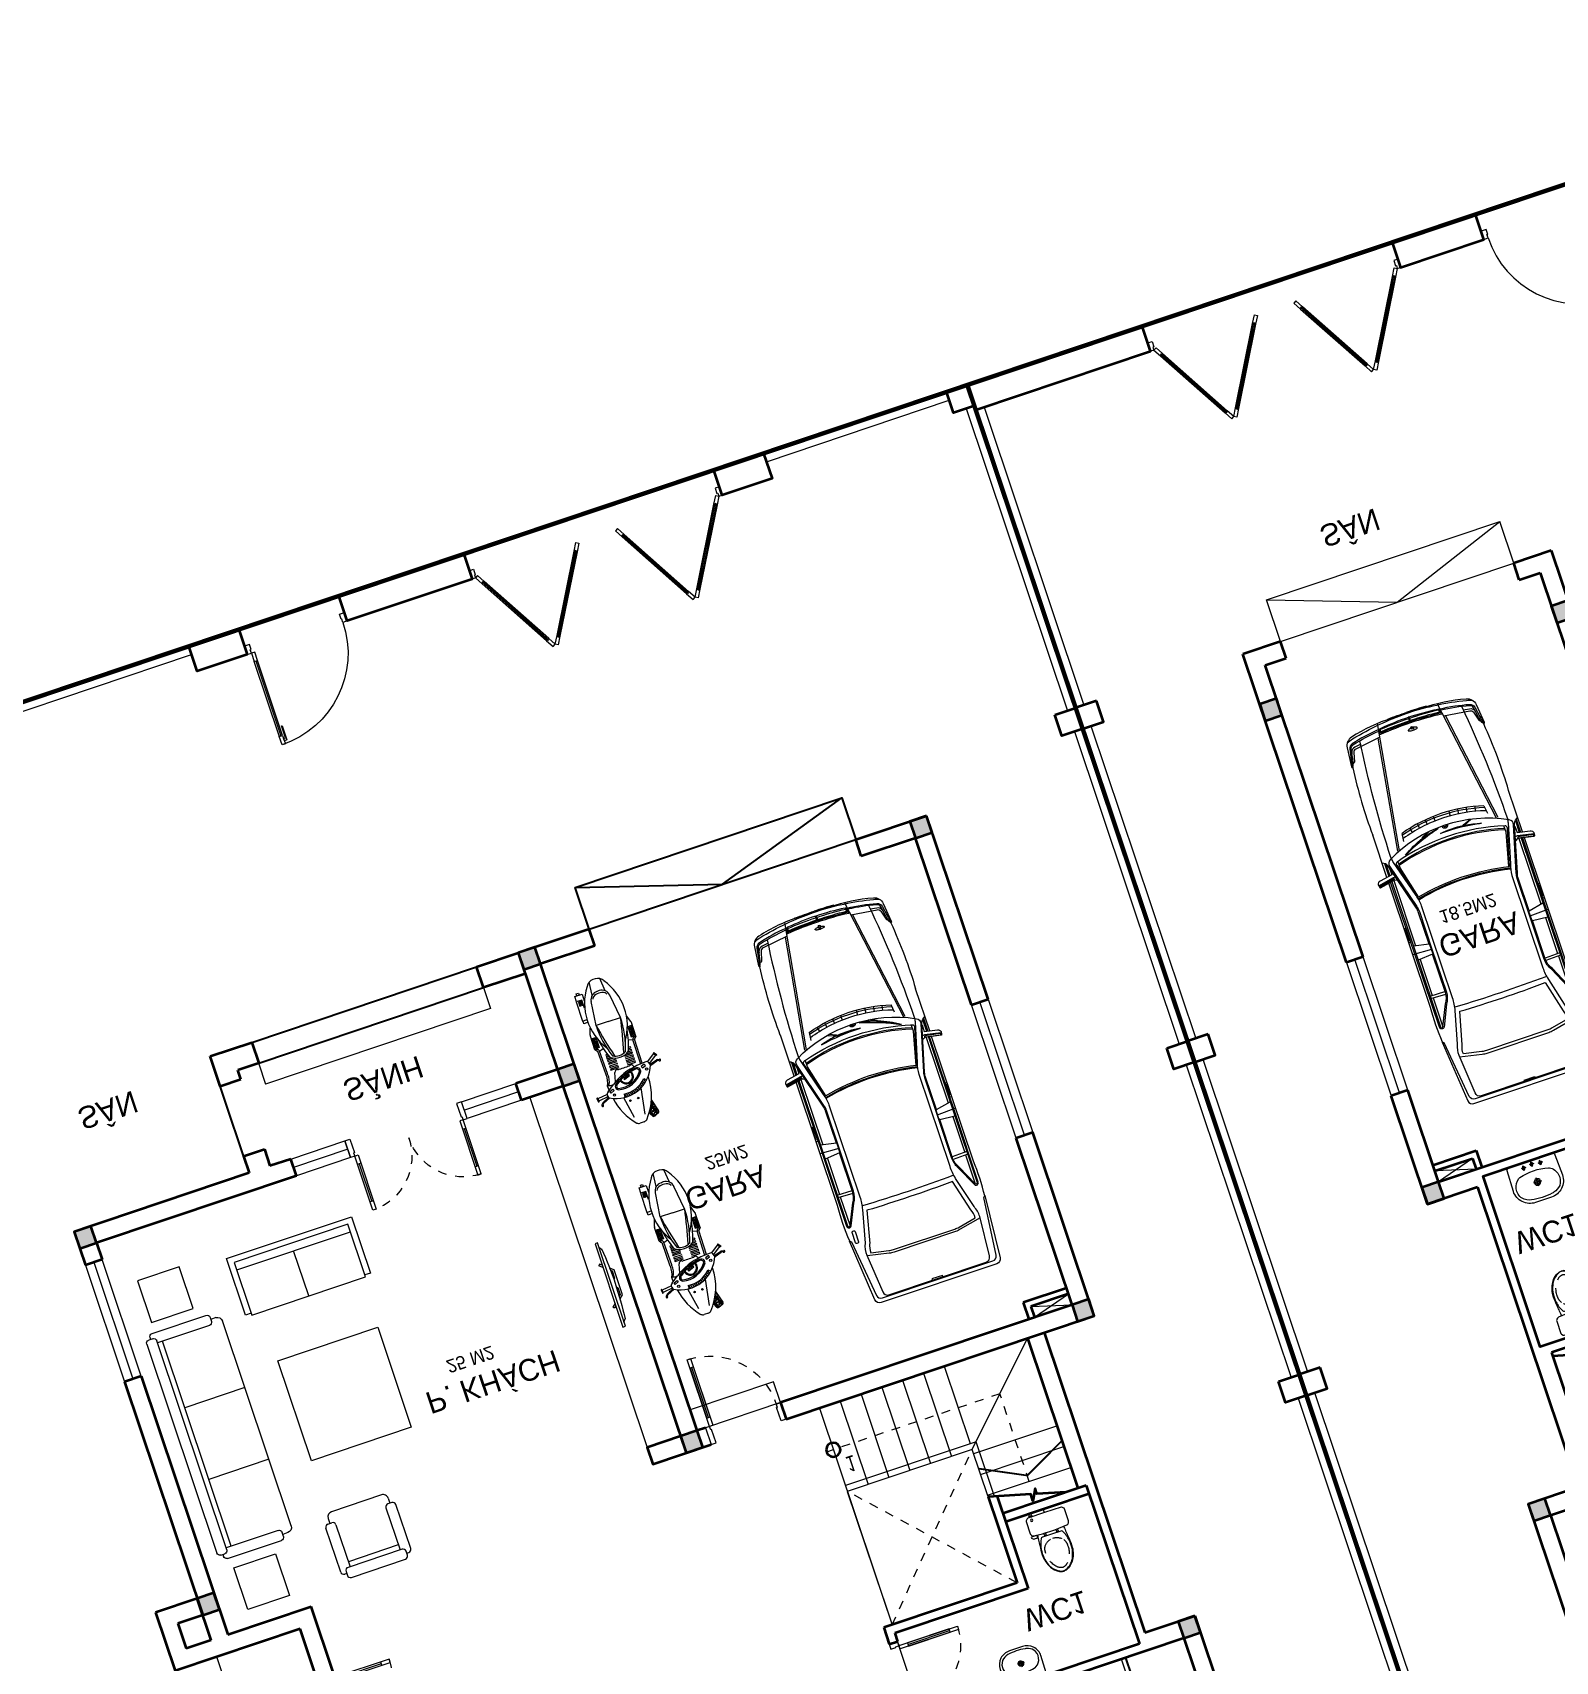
# Model space of a CAD drawing. Header units: metres. Extents: x 568336 to 569219, y 2065964 to 2066430.
# Drawn here: x 568353.82 to 568371.15, y 2066077.4 to 2066095.93 of the extents above; entities that cross this region are included whole.
import ezdxf

# ---------------------------------------------------------------- set-up
doc = ezdxf.new("R2010")
doc.units = ezdxf.units.M
for name, pattern in [('$AUDIT_BAD_LTYPE2', [0]), ('CENTER', [2, 1.25, -0.25, 0.25, -0.25]), ('DASHED', [0.75, 0.5, -0.25]), ('HIDDEN', [0.375, 0.25, -0.125]), ('HIDDEN2', [0.1875, 0.125, -0.0625]), ('xref-thap C (mb tang 32-2)$0$HIDDEN', [0.375, 0.25, -0.125]), ('Xref-VCMT-BT3 - tuong bao$0$HIDDEN', [0.375, 0.25, -0.125])]:
    doc.linetypes.add(name, pattern=pattern)
doc.layers.get('0').update_dxf_attribs({"linetype": 'CONTINUOUS'})
for name, color, linetype, lineweight in [('-CONCRETE', 1, 'CONTINUOUS', 35), ('-DOOR', 137, 'CONTINUOUS', 9), ('-FURNITURE', 46, 'CONTINUOUS', 9), ('-HIDE', 3, 'HIDDEN', 13), ('-KH', 143, 'CONTINUOUS', 13), ('-LINE1', 7, 'CONTINUOUS', 18), ('-RANH GIOI KHU DAT', 12, 'CENTER', 18), ('-TEXT', 7, 'CONTINUOUS', 15), ('-WALL', 4, 'CONTINUOUS', 35), ('Bighome_khuat', 251, 'DASHED', 5), ('TEXT25', 2, 'CONTINUOUS', 13)]:
    doc.layers.add(name, color=color, linetype=linetype, lineweight=lineweight)
doc.layers.add('SOLO', color=7, linetype='CONTINUOUS')
doc.styles.add('1', font='arial.ttf')
doc.styles.add('T1', font='', dxfattribs={"height": 200})
doc.styles.get('T1').set_extended_font_data('VNgeometric Light')

# ---------------------------------------------------------------- blocks, each defined once
blk = doc.blocks.new('A$C6CE07C06')
for p, q in [((2816, 1953), (2822, 1954)), ((1355, 1774), (989, 1774)), ((1356, 1801), (1350, 1615)), ((1387, 1801), (1382, 1615)), ((1842, 1774), (1387, 1774)), ((1857, 1615), (1840, 1801)), ((1925, 1839), (1915, 1601)), ((1980, 1615), (2018, 1801)), ((2839, 1774), (2013, 1774)), ((2811, 1945), (2844, 1766)), ((2828, 1949), (2860, 1769)), ((2856, 1761), (2853, 1760)), ((2900, 1839), (3433, 1839)), ((3068, 1815), (2905, 1815)), ((3055, 1801), (2907, 1801)), ((2996, 1774), (2912, 1774)), ((3245, 1511), (3341, 1500)), ((3370, 1393), (3312, 1380)), ((3391, 1290), (3332, 1281)), ((3406, 1186), (3347, 1180)), ((3414, 1081), (3355, 1079)), ((3406, 779), (3347, 785)), ((3414, 884), (3355, 886)), ((3391, 675), (3332, 685)), ((3341, 465), (3245, 454)), ((3370, 572), (3312, 585)), ((1356, 164), (1350, 350)), ((1387, 164), (1382, 351)), ((1857, 351), (1840, 164)), ((1925, 127), (1915, 364)), ((1980, 351), (2018, 164)), ((2811, 20), (2844, 199)), ((2828, 16), (2860, 196)), ((1355, 191), (989, 191)), ((1842, 191), (1387, 191)), ((2839, 191), (2013, 191)), ((2816, 12), (2822, 11)), ((2901, 127), (3422, 127)), ((3068, 150), (2905, 150)), ((3055, 164), (2907, 164)), ((2996, 191), (2912, 191))]:
    blk.add_line(p, q)
for points in [[(2912, 1774), (2884, 1931, 0.322829), (2849, 1965), (2812, 1959, 0.422531), (2806, 1952), (2842, 1758), (2825, 1723)], [(817, 1835, -0.039974), (1255, 1839), (2827, 1839)], [(2832, 150), (1846, 150), (999, 150, -0.758852), (984, 205), (1232, 321, -0.14996), (1372, 364), (1915, 364), (2389, 364, -0.077307), (2455, 354), (3016, 199, 0.360394), (3088, 230, 0.242572), (3089, 1735, 0.360655), (3017, 1766), (2455, 1611, -0.077307), (2389, 1601), (1915, 1601), (1372, 1601, -0.137614), (1232, 1645), (984, 1761, -0.758852), (999, 1815), (1846, 1815), (2832, 1815)], [(2834, 1801), (999, 1801, 0.768317), (992, 1772), (1240, 1655, 0.14228), (1371, 1613), (1857, 1615), (1865, 1608), (1971, 1608), (1980, 1615), (2389, 1615, 0.077278), (2451, 1624), (3023, 1782, 0.231129), (3080, 1839)], [(4578, 1777, -0.06824), (4603, 1702, -0.051611), (4688, 983), (4688, 1178, 0.069896), (4626, 1707, 0.32103), (4523, 1797), (4292, 1820, 0.311578), (4273, 1810, 0.311578)], [(4609, 1370, 0.043765), (4549, 1724, 0.303464), (4496, 1773), (4373, 1795, 0.018633), (4273, 1810, 0.083909), (4370, 1778), (4493, 1756, -0.304556), (4533, 1720, -0.038587), (4593, 1374)], [(4517, 1385), (4476, 1703, 0.304567), (4446, 1739), (4333, 1770, -0.23887), (4324, 1778), (4320, 1790)], [(4512, 1628), (4500, 1706, 0.304567), (4453, 1762), (4438, 1766)], [(4553, 340, -0.027873), (3110, 247, -0.059366), (3058, 256), (2582, 386, 0.079464), (2446, 413), (1281, 413, 0.06068), (1127, 394), (736, 296, -0.120949), (592, 270), (116, 311, -0.39497), (59, 371), (59, 1600, -0.404135), (117, 1660), (602, 1699, -0.112937), (736, 1673), (1127, 1571, 0.06068), (1281, 1553), (2446, 1553, 0.070217), (2582, 1578), (3058, 1711, -0.044809), (3109, 1718, -0.02806), (4553, 1625)], [(585, 1698), (531, 1430, 0.050349), (524, 1369), (524, 593, 0.051729), (531, 530), (585, 271)], [(713, 346, -0.11132), (605, 325), (561, 536, -0.051729), (555, 593), (555, 1369, -0.050349), (560, 1424), (605, 1644, -0.111864), (714, 1623), (1102, 1522, 0.016174), (1102, 443), (713, 347)], [(2526, 1563, -0.107872), (2527, 402, 0.970081)], [(2537, 1565, -0.107895), (2538, 400, -0.109161)], [(1170, 1557, 0.017383), (1170, 408, -9.34877)], [(3212, 1273, -0.045041), (3259, 1070, 0.050749), (3081, 1543, -0.062222), (3208, 1285), (3219, 1281), (3256, 1209)], [(3104, 1495, -0.052375), (3205, 1275), (3214, 1272), (3259, 1184)], [(4578, 988, 0.025968), (4561, 1353, -0.502127), (4565, 1357), (4613, 1347)], [(4689, 1226), (4695, 1226, -0.001921), (4700, 983)], [(3197, 762, -0.045041), (3153, 558, 0.050749), (3195, 1062, -0.062222), (3198, 775), (3207, 766), (3242, 679)], [(3239, 660), (3198, 760), (3191, 767, 0.052375), (3195, 1009)], [(4578, 188, 0.06824), (4603, 263, 0.051611), (4688, 983), (4688, 788, -0.069896), (4626, 258, -0.32103), (4523, 168), (4292, 145, -0.311578), (4273, 155, -0.311578)], [(4613, 618), (4565, 608, -0.502127), (4561, 612, 0.02601), (4578, 977, 0.026384)], [(4689, 739), (4695, 739, 0.001921), (4700, 983)], [(4611, 595, -0.046101), (4549, 241, -0.303464), (4496, 192), (4373, 171, -0.018633), (4273, 155, -0.083909), (4370, 187), (4493, 209, 0.304556), (4533, 245, 0.038587), (4593, 591)], [(4517, 580), (4476, 262, -0.304567), (4446, 227), (4333, 195, 0.23887), (4324, 187), (4320, 175)], [(2834, 164), (999, 164, -0.768317), (992, 193), (1240, 310, -0.149181), (1371, 351), (1857, 351), (1865, 357), (1971, 357), (1980, 351), (2389, 351, -0.077278), (2451, 341), (3023, 184, -0.228236), (3080, 127)], [(2912, 191), (2884, 34, -0.322829), (2849, 0), (2812, 6, -0.422531), (2806, 14), (2842, 207), (2825, 242)], [(4512, 337), (4500, 259, -0.304567), (4453, 203), (4438, 199)], [(817, 130, 0.041495), (1267, 127), (2827, 127)]]:
    blk.add_lwpolyline(points, format="xyb")
for points in [[(2835, 1963), (2874, 1764), (2872, 1737)], [(2072, 1839), (2072, 1815), (2251, 1815), (2251, 1839)], [(2092, 1839), (2092, 1830), (2233, 1830), (2233, 1839)], [(2558, 1553), (2959, 1653), (3041, 1653)], [(3153, 1597), (4682, 1360)], [(3157, 1617), (4514, 1407)], [(49, 1051), (76, 1051), (76, 920), (49, 920)], [(3153, 368), (4682, 605)], [(2558, 412), (2959, 313), (3041, 313)], [(3157, 348), (4514, 558)], [(2835, 2), (2874, 201), (2872, 228)], [(2072, 127), (2072, 150), (2251, 150), (2251, 127)], [(2092, 127), (2092, 135), (2233, 135), (2233, 127)]]:
    blk.add_lwpolyline(points)
for points in [[(48, 285), (48, 1680, -0.373826), (99, 1739), (803, 1820), (820, 1839), (54, 1773, 0.383818), (0, 1713), (0, 252, 0.383818), (54, 192), (820, 126), (803, 145), (99, 226, -0.373826)], [(2557, 404), (3001, 284, 0.388671), (3036, 301, 0.143383), (3036, 1665, 0.390953), (3001, 1682), (2557, 1559, -0.106047)], [(4564, 983, 0.027521), (4546, 1368, -0.543027), (4554, 1373), (4603, 1360, -0.308444), (4617, 1345, -0.028524), (4637, 983, -0.028524), (4617, 620, -0.308444), (4603, 605), (4554, 592, -0.543027), (4546, 597, 0.027521)], [(4501, 981, 0.027754), (4500, 1005, 0.037978), (4497, 1021, 0.078467), (4490, 1036, 0.253942), (4486, 1038, 0.253942), (4481, 1036, 0.078467), (4475, 1021, 0.037978), (4472, 1005, 0.027754), (4470, 981, 0.027754), (4472, 958, 0.037978), (4475, 941, 0.078467), (4481, 927, 0.253942), (4486, 924, 0.253942), (4490, 927, 0.078467), (4497, 941, 0.037978), (4500, 958, 0.027754)], [(906, 228), (776, 228, 0.414214), (764, 215), (764, 203, 0.414214), (776, 190), (906, 190, 0.414214), (919, 203), (919, 215, 0.414214)]]:
    blk.add_lwpolyline(points, format="xyb", close=True)
blk.add_lwpolyline([(4637, 988), (4570, 988), (4570, 977), (4637, 977)], close=True)
blk.add_circle((4502, 982), 17.5)
for centre, radius, start, end in [((2818, 1947), 6.67, 102.2823, 190.4042), ((2821, 1948), 6.67, 10.3268, 82.609), ((2851, 1767), 6.67, 190.4042, 285.2365), ((2854, 1768), 6.67, 285.2365, 10.3268), ((3648, -4086), 5929, 83.9529, 92.0822), ((714, 984), 2372, 343.5716, 16.3779), ((714, 983), 2387, 343.6793, 16.2892), ((1629, 983), 1731, 359.9757, 17.6213), ((1607, 983), 1789, 359.9764, 16.8703), ((1629, 983), 1789, 359.9764, 16.7982), ((1059, 1015), 3532, 359.565, 5.5133), ((1059, 1015), 3560, 359.5684, 5.381), ((4612, 1343), 4.58, 6.5805, 75.1489), ((3280, 983), 40.8, 103.7631, 256.1858), ((3280, 983), 25.6, 111.5508, 248.398), ((1629, 982), 1731, 342.3787, 0.0243), ((1607, 982), 1789, 343.1297, 0.0236), ((1629, 982), 1789, 343.2018, 0.0236), ((1059, 950), 3532, 354.4867, 0.4446), ((1059, 950), 3560, 354.619, 0.4411), ((4612, 622), 4.58, 284.8511, 353.4195), ((2851, 198), 6.67, 74.7635, 169.5958), ((2854, 197), 6.67, 349.6732, 74.7635), ((2818, 19), 6.67, 169.5958, 257.7177), ((2821, 17), 6.67, 277.391, 349.6732), ((3653, 6050), 5928, 267.7698, 276.0029)]:
    blk.add_arc(centre, radius, start, end)
blk = doc.blocks.new('*U221')
for p, q in [((-1310, 550), (-1350, 550)), ((-1330, 100), (-1330, 550)), ((-90, 550), (-50, 550)), ((-70, 100), (-70, 550)), ((-1310, 100), (-1350, 100)), ((-90, 100), (-50, 100))]:
    blk.add_line(p, q)
for points in [[(-1350, 0), (-1310, 0), (-1310, 650), (-1350, 650)], [(-50, 0), (-90, 0), (-90, 650), (-50, 650)], [(-1400, -200), (-1340, -200), (-1340, -40), (-1350, -40), (-1350, 0), (-1400, 0)], [(0, -200), (-60, -200), (-60, -40), (-50, -40), (-50, 0), (0, 0)]]:
    blk.add_lwpolyline(points, close=True)
at = {"linetype": 'HIDDEN', "ltscale": 0.1}
for centre, start, end in [((-1350, 0), 0, 90), ((-50, 0), 90, 180)]:
    blk.add_arc(centre, 650, start, end, dxfattribs=at)
blk = doc.blocks.new('*U226')
at = {"color": 251}
blk.add_line((-70, 100), (-70, 600), dxfattribs=at)
for points in [[(-50, 0), (-50, 700), (-90, 700), (-90, 0)], [(-50, 100), (-90, 100), (-90, 600), (-50, 600)], [(-800, -100), (-740, -100), (-740, -40), (-750, -40), (-750, 0), (-800, 0)], [(0, -100), (-60, -100), (-60, -40), (-50, -40), (-50, 0), (0, 0)]]:
    blk.add_lwpolyline(points, close=True)
at = {"layer": 'Bighome_khuat', "linetype": 'Xref-VCMT-BT3 - tuong bao$0$HIDDEN'}
blk.add_arc((-50, 0), 700, 90, 180, dxfattribs=at)
blk = doc.blocks.new('A$C55AD6C8F')
at = {"ltscale": 3}
for p, q in [((-750, 624), (-750, 1000)), ((-750, 1000), (-704, 1000)), ((-704, 1000), (-704, 624)), ((0, 1000), (-695, 1000)), ((-695, 1000), (-695, 0)), ((0, 0), (0, 1000)), ((-704, 624), (-750, 624)), ((-750, 613), (-750, 18)), ((-704, 613), (-750, 613)), ((-704, 18), (-704, 613)), ((-750, 18), (-704, 18)), ((-695, 0), (0, 0))]:
    blk.add_line(p, q, dxfattribs=at)
at = {"ltscale": 3, "elevation": 0}
for points in [[(-750, 688), (-750, 657), (-790, 657), (-790, 788), (-771, 788), (-771, 688)], [(-750, 549), (-750, 580), (-790, 580), (-790, 449), (-771, 449), (-771, 549)]]:
    blk.add_lwpolyline(points, close=True, dxfattribs=at)
blk = doc.blocks.new('*U220')
at = {"color": 251}
blk.add_line((-70, 100), (-70, 700), dxfattribs=at)
for points in [[(-50, 0), (-50, 800), (-90, 800), (-90, 0)], [(-50, 100), (-90, 100), (-90, 700), (-50, 700)], [(-900, -200), (-840, -200), (-840, -40), (-850, -40), (-850, 0), (-900, 0)], [(0, -200), (-60, -200), (-60, -40), (-50, -40), (-50, 0), (0, 0)]]:
    blk.add_lwpolyline(points, close=True)
at = {"layer": 'Bighome_khuat', "linetype": 'Xref-VCMT-BT3 - tuong bao$0$HIDDEN'}
blk.add_arc((-50, 0), 800, 90, 180, dxfattribs=at)
blk = doc.blocks.new('XR.MB.LM123$0$tvi 1')
blk.add_lwpolyline([(29, 0), (29, -1000), (0, -1000), (0, 0)], close=True)
for points in [[(29, -50), (52, -81)], [(-24, -236), (-39, -252)], [(0, -285), (-39, -252)], [(0, -256), (-24, -236)], [(70, -315), (111, -350), (111, -650), (70, -685)], [(89, -446), (89, -360), (71, -345)], [(89, -554), (89, -640), (71, -655)], [(89, -446), (73, -446)], [(89, -554), (73, -554)], [(0, -715), (-39, -748)], [(-24, -764), (-39, -748)], [(0, -744), (-24, -764)], [(29, -950), (52, -919)]]:
    blk.add_lwpolyline(points)
blk.add_arc((-4025, -500), 4099, 354.1311, 5.8689)
blk = doc.blocks.new('A$C5C575821')
at = {"layer": '-CONCRETE'}
h = blk.add_hatch(color=256, dxfattribs=at)
h.dxf.hatch_style = 1
h.paths.add_polyline_path([(0, 200), (0, 0), (200, 0), (200, 200)])
blk.add_lwpolyline([(0, 0), (200, 0), (200, 200), (0, 200)], close=True, dxfattribs=at)
blk = doc.blocks.new('A$C3a7320a7')
at = {"layer": '-FURNITURE'}
for p, q in [((0, 23), (0, 700)), ((0, 700), (1500, 700)), ((1432, 632), (68, 632)), ((68, 632), (68, 23)), ((1432, 0), (1432, 632)), ((1432, 23), (1432, 632)), ((1500, 700), (1500, 23)), ((68, 542), (1432, 542)), ((750, 0), (750, 542)), ((68, 23), (0, 23)), ((68, 23), (68, 0)), ((68, 0), (1432, 0)), ((1432, 0), (1432, 23)), ((1500, 23), (1432, 23))]:
    blk.add_line(p, q, dxfattribs=at)
blk = doc.blocks.new('A$Ce56c61a3')
at = {"layer": '-FURNITURE'}
for p, q in [((0, 744), (0, 96)), ((84, 780), (36, 780)), ((60, 780), (60, 804)), ((96, 840), (624, 840)), ((120, 96), (120, 744)), ((660, 804), (660, 756)), ((720, 780), (660, 780)), ((624, 720), (120, 720)), ((180, 120), (180, 720)), ((780, 120), (780, 720)), ((36, 60), (84, 60)), ((60, 60), (60, 36)), ((96, 0), (624, 0)), ((624, 120), (120, 120)), ((660, 36), (660, 84)), ((720, 60), (660, 60))]:
    blk.add_line(p, q, dxfattribs=at)
for centre, radius, start, end in [((36, 744), 36, 90, 180), ((96, 804), 36, 90, 180), ((84, 744), 36, 0, 90), ((624, 804), 36, 0, 90), ((624, 756), 36, 270, 0), ((720, 720), 60, 0, 90), ((36, 96), 36, 180, 270), ((96, 36), 36, 180, 270), ((84, 96), 36, 270, 0), ((624, 84), 36, 0, 90), ((624, 36), 36, 270, 0), ((720, 120), 60, 270, 0)]:
    blk.add_arc(centre, radius, start, end, dxfattribs=at)
blk = doc.blocks.new('A$C1D9F77BD')
h = blk.add_hatch()
h.set_pattern_fill('ANSI31', color=256, scale=100, angle=405, style=0)
h.set_pattern_definition([(90, (2076.775, -139234.453), (-12.5, 1e-15), [])])
h.paths.add_polyline_path([(-219, -260), (-219, -302), (-97, -302), (-97, -260)])
h.paths.add_polyline_path([(-97, 123), (-97, 166), (-219, 166), (-219, 123)])
h = blk.add_hatch()
h.set_pattern_fill('ANSI31', color=256, scale=170, angle=335, style=0)
h.set_pattern_definition([(20, (-186.436, -139188.296), (-7.267928, 19.9684682), [])])
h.paths.add_polyline_path([(494, -160), (533, -162, 0.210627), (424, 135), (397, 109, -0.250766)])
h = blk.add_hatch()
h.set_pattern_fill('BOX', color=256, scale=60, angle=290, style=0)
h.set_pattern_definition([(20, (2080.745, -138865.224), (-20.521209, 56.381557), []), (20, (2085.875, -138879.32), (-20.521209, 56.381557), []), (290, (2080.745, -138865.224), (56.381557, 20.521209), [-15, 15]), (290, (2094.84, -138860.093), (56.381557, 20.521209), [-15, 15]), (290, (2108.936, -138854.963), (56.381557, 20.521209), [15, -15]), (290, (2123.03, -138849.83), (56.381557, 20.521209), [15, -15]), (20, (2091.006, -138893.414), (-20.521209, 56.381557), [15, -15]), (20, (2096.136, -138907.51), (-20.521209, 56.381557), [15, -15])])
h.paths.add_polyline_path([(830, 67, 0.414214), (842, 93), (833, 116), (825, 139, 0.414214), (799, 151), (658, 113, -0.052547), (783, 45)])
for p, q in [((157, 313), (186, 333)), ((163, 305), (192, 325)), ((231, 209), (165, 307)), ((257, 224), (190, 323)), ((243, 329), (247, 350)), ((275, 231), (243, 220)), ((268, 231), (244, 315)), ((253, 329), (255, 338)), ((278, 234), (254, 315)), ((-687, 10), (-840, -5)), ((-346, 78), (-624, 44)), ((-346, -68), (-344, 78)), ((-263, 176), (-340, 149)), ((-87, 178), (-253, 178)), ((-87, 178), (-59, 152)), ((-87, 162), (-87, 178)), ((-59, 132), (-72, 83)), ((228, 148), (-59, 152)), ((230, 128), (-59, 132)), ((226, 181), (233, 80)), ((237, 47), (228, 44)), ((279, 102), (286, 105)), ((289, -4), (286, 5)), ((286, 2), (289, -7)), ((397, 109), (424, 135)), ((786, -5), (488, 47)), ((658, 113), (799, 151)), ((783, 45), (830, 67)), ((825, 139), (842, 93)), ((833, 116), (842, 92)), ((-854, -55), (-854, -81)), ((-687, -147), (-840, -132)), ((-712, -55), (-712, -68)), ((-712, -81), (-712, -68)), ((-346, -214), (-624, -180)), ((-346, -68), (-348, -214)), ((330, -208), (228, -181)), ((339, -142), (342, -151)), ((494, -160), (533, -162)), ((786, -132), (532, -176)), ((866, -43), (866, -93)), ((-263, -312), (-340, -285)), ((-87, -314), (-253, -314)), ((-67, -299), (-87, -314)), ((-87, -299), (-87, -314)), ((-59, -269), (-72, -219)), ((214, -264), (-59, -269)), ((222, -284), (-59, -289)), ((347, -293), (349, -309)), ((413, -325), (352, -241)), ((401, -228), (409, -226)), ((436, -343), (449, -460)), ((484, -331), (452, -343)), ((465, -337), (479, -457)), ((474, -335), (510, -415)), ((484, -331), (518, -409)), ((447, -460), (481, -456)), ((448, -470), (482, -466)), ((518, -426), (535, -440)), ((526, -420), (533, -426))]:
    blk.add_line(p, q)
for points in [[(-219, 166), (-219, 123), (-97, 123), (-97, 166)], [(243, 167), (258, 126), (277, 133), (262, 174)], [(301, -38), (327, -108), (340, -103), (314, -33)], [(-736, -288), (-736, -314), (-760, -314), (-760, -288)], [(-662, -284), (-662, -291), (-615, -291), (-615, -284)], [(-662, -298), (-662, -305), (-615, -305), (-615, -298)], [(-662, -312), (-662, -320), (-615, -320), (-615, -312)], [(-219, -302), (-219, -260), (-97, -260), (-97, -302)], [(417, -303), (402, -263), (421, -256), (436, -296)]]:
    blk.add_lwpolyline(points, close=True)
at = {"linetype": 'HIDDEN2', "ltscale": 200}
for points in [[(21, 54), (21, 80), (6, 80), (6, 59)], [(53, 36), (53, 80), (38, 80), (38, 48)], [(70, -143), (70, -217), (85, -217), (85, 80), (70, 80), (70, 7)], [(38, -184), (38, -217), (53, -217), (53, -172)], [(6, -196), (6, -217), (21, -217), (21, -190)]]:
    blk.add_lwpolyline(points, dxfattribs=at)
for points in [[(103, 80), (103, -217), (118, -217), (118, 80)], [(141, 80), (141, -217), (157, -217), (157, 80)], [(175, 80), (175, -217), (190, -217), (190, 80)]]:
    blk.add_lwpolyline(points, close=True, dxfattribs=at)
for points in [[(-673, -338), (-736, -338), (-736, -252), (-655, -252)], [(-575, -277), (-673, -277), (-673, -343), (-443, -343), (-443, -290)], [(-410, -288), (-410, -338), (-443, -338)]]:
    blk.add_lwpolyline(points)
for centre, radius in [((306, 173), 12.8), ((588, -21), 7.7), ((588, -116), 7.7), ((470, -267), 12.8)]:
    blk.add_circle(centre, radius)
for centre, radius, start, end in [((160, 309), 5, 124.1044, 304.1044), ((189, 329), 5, 304.1044, 124.1044), ((254, 191), 30, 110.3225, 200.3225), ((273, 323), 30, 169.0525, 196.2532), ((257, 348), 10, 259.1414, 172.2448), ((283, 324), 30, 169.0525, 196.2532), ((141, -138), 393, 330.5976, 70.0474), ((-754, -55), 100, 117.4832, 180), ((-427, -480), 634, 55.5021, 126.0244), ((-612, -55), 100, 96.9386, 180), ((-544, -68), 141, 150.1191, 209.8708), ((-640, -13), 30, 97.8829, 150.1191), ((-344, -1040), 1118, 69.8271, 90.0821), ((-1499, -5836), 6026, 75.1425, 78.9494), ((-253, 148), 30, 90, 109.5456), ((-369, -1036), 1157, 69.0112, 80.8998), ((-57, 162), 30, 180, 265.1424), ((-92, -68), 154, 329.829, 30.171), ((-4, -12), 50, 0, 25.0581), ((-71, -55), 153, 355.1878, 40.6702), ((235, 15), 30, 104.7219, 204.7762), ((-4326, -68), 4535, 359.103, 0.897), ((216, 158), 30, 265.1424, 274.0002), ((916, 150), 686, 185.8827, 214.7623), ((303, 58), 50, 110.3225, 185.9041), ((808, 110), 557, 185.9041, 214.741), ((303, 58), 35, 110.3225, 185.9041), ((808, 110), 542, 185.9041, 214.741), ((296, 55), 50, 71.5538, 110.3225), ((296, 55), 35, 71.5538, 110.3225), ((314, -74), 81.8, 290.3225, 110.3225), ((148, -134), 273, 345.336, 55.3091), ((148, -134), 288, 345.336, 55.3091), ((399, -513), 678, 48.0397, 90.6167), ((194, -117), 303, 351.845, 48.155), ((806, 132), 20, 20, 110), ((823, 86), 20, 290, 20), ((-754, -81), 100, 180, 242.5168), ((-427, 343), 634, 233.9756, 304.5871), ((-612, -81), 100, 180, 263.0614), ((-640, -124), 30, 209.8708, 262.182), ((-1307, 4922), 5225, 280.57, 285.0028), ((-349, 930), 1145, 270.1592, 289.9315), ((-369, 899), 1157, 279.1002, 290.9888), ((-4, -125), 50, 334.9419, 0), ((-71, -81), 153, 319.3298, 4.8122), ((235, -152), 30, 155.2238, 255.2781), ((314, -74), 71.8, 290.3225, 110.3225), ((399, 376), 678, 278.7378, 311.9603), ((816, -43), 50, 0, 43.6257), ((816, -93), 50, 316.9817, 0), ((-253, -284), 30, 250.4544, 270), ((-57, -299), 30, 94.8576, 180), ((-57, -299), 10, 94.8576, 180), ((216, -294), 30, 85.9998, 94.8576), ((246, -452), 189, 57.9343, 98.2692), ((242, -515), 232, 62.5839, 94.9315), ((63, -206), 297, 342.9493, 351.9218), ((613, -5068), 4766, 92.5649, 93.1782), ((391, -179), 50, 214.741, 290.3225), ((391, -179), 35, 214.741, 290.3225), ((382, -185), 35, 290.3225, 329.0913), ((384, -182), 50, 290.3225, 329.0913), ((441, -315), 30, 200.3225, 290.3225), ((447, -465), 5, 96.5406, 276.5406), ((482, -461), 5, 276.5406, 96.5406), ((537, -403), 30, 203.7468, 230.9475), ((545, -397), 30, 203.7468, 230.9475), ((541, -432), 10, 227.7552, 140.8586)]:
    blk.add_arc(centre, radius, start, end)
blk = doc.blocks.new('t1$0$D11')
at = {"linetype": '$AUDIT_BAD_LTYPE2'}
for p, q in [((70, 100), (70, 1000)), ((90, 1000), (90, 100))]:
    blk.add_line(p, q, dxfattribs=at)
for points in [[(50, 1000), (90, 1000), (90, 1100), (50, 1100), (50, 1000)], [(50, 1003), (50, 100)], [(50, 100), (90, 100), (90, 0), (50, 0), (50, 100)]]:
    blk.add_lwpolyline(points)
for points in [[(118, 895), (118, 1064), (90, 1064), (90, 1036), (113, 1036), (113, 895)], [(0, 0), (50, 0), (50, -40), (60, -40), (60, -100), (0, -100)], [(1200, 0), (1150, 0), (1150, -40), (1140, -40), (1140, -100), (1200, -100)]]:
    blk.add_lwpolyline(points, close=True)
at = {"linetype": '$AUDIT_BAD_LTYPE2', "ltscale": 0.3}
blk.add_arc((50, 0), 1100, 0, 90, dxfattribs=at)
blk = doc.blocks.new('A$C617b7985')
at = {"layer": '-DOOR'}
for p, q in [((50, 187), (540, 1035)), ((570, 1018), (80, 169)), ((670, 1018), (1160, 169)), ((1191, 187), (701, 1035)), ((1281, 0), (1281, 100))]:
    blk.add_line(p, q, dxfattribs=at)
for points in [[(620, 1104), (570, 1018), (559, 1024), (564, 1033), (556, 1038), (551, 1029), (540, 1035), (590, 1122)], [(620, 1104), (670, 1018), (681, 1024), (676, 1033), (685, 1038), (690, 1029), (701, 1035), (651, 1122)], [(556, 1038), (564, 1033), (64, 167), (56, 172)], [(685, 1038), (676, 1033), (1176, 167), (1185, 172)], [(61, 180), (56, 172), (64, 167), (69, 175), (80, 169), (30, 83), (0, 100), (50, 187)], [(1180, 180), (1185, 172), (1176, 167), (1171, 175), (1160, 169), (1210, 83), (1241, 100), (1191, 187)], [(1231, 65), (1241, 65), (1241, 100), (1281, 100), (1281, 0), (1231, 0)]]:
    blk.add_lwpolyline(points, close=True, dxfattribs=at)
blk = doc.blocks.new('A$C18091ED7')
for p, q in [((0, -42), (0, 0)), ((146, -27), (179, -27)), ((146, -27), (146, -30)), ((146, -30), (166, -30)), ((153, -37), (146, -30)), ((152, 0), (152, -27)), ((152, 0), (179, 0)), ((153, -37), (166, -37)), ((153, -40), (153, -37)), ((153, -40), (178, -40)), ((153, -40), (178, -40)), ((153, -40), (153, -42)), ((185, -30), (166, -30)), ((178, -37), (166, -37)), ((185, -30), (178, -37)), ((178, -37), (178, -40)), ((178, -40), (178, -42)), ((179, 0), (179, -27)), ((179, -27), (185, -27)), ((185, -27), (185, -30)), ((-83, -267), (-83, -300)), ((-83, -278), (-83, -288)), ((-61, -290), (-83, -290)), ((-63, -265), (-81, -265)), ((-61, -267), (-61, -300)), ((61, -267), (61, -300)), ((61, -290), (83, -290)), ((63, -265), (81, -265)), ((83, -267), (83, -300)), ((83, -278), (83, -288)), ((165, -262), (165, -290)), ((168, -260), (228, -260)), ((168, -292), (207, -292)), ((231, -274), (231, -262))]:
    blk.add_line(p, q)
for points in [[(230, -219, -0.137407), (225, -235), (222, -241, -0.236081), (198, -255, -0.051961), (-198, -255, -0.236081), (-222, -241), (-225, -235, -0.137407), (-230, -219), (-230, -72, -0.198912), (-226, -63), (-209, -46, -0.198912), (-200, -42), (0, -42), (200, -42, -0.198912), (209, -46), (226, -63, -0.198912), (230, -72)], [(144, -619, -0.212405), (26, -734, -0.027685), (-1, -739, -0.022279), (-26, -734, -0.212405), (-144, -619, -0.142796), (-167, -428, -0.093005), (-128, -309, -0.256439), (-111, -300), (0, -300), (111, -300, -0.256439), (128, -309, -0.093005), (167, -428, -0.142796)]]:
    blk.add_lwpolyline(points, format="xyb", close=True)
at = {"linetype": 'xref-thap C (mb tang 32-2)$0$HIDDEN', "ltscale": 100}
blk.add_lwpolyline([(61, -669, -0.199031), (0, -699, -0.199031), (-61, -669, -0.218924), (-132, -478, -0.153791), (-112, -404, -0.236701), (0, -348, -0.236701), (112, -404, -0.153791), (132, -478, -0.218924)], format="xyb", close=True, dxfattribs=at)
blk.add_circle((166, -78), 13.9)
for centre, radius, start, end in [((-81, -267), 1.98, 90, 180), ((-63, -267), 1.98, 0, 90), ((63, -267), 1.98, 90, 180), ((81, -267), 1.98, 0, 90), ((168, -262), 2.47, 90, 180), ((168, -290), 2.47, 180, 270), ((207, -277), 15.5, 270, 306.4659), ((168, -225), 80.1, 306.4659, 320.3123), ((228, -274), 2.47, 320.3123, 0)]:
    blk.add_arc(centre, radius, start, end)
for points in [[(-156, -259), (-157, -267), (-164, -328), (-169, -385), (-184, -528), (-136, -679), (-50, -735), (-20, -741), (0, -744)], [(156, -259), (157, -267), (164, -328), (169, -385), (184, -528), (136, -679), (50, -735), (20, -741), (0, -744)]]:
    blk.add_open_spline(points, degree=3, knots=[130.613938, 130.613938, 130.613938, 130.613938, 152.852109, 311.129351, 417.703951, 561.383393, 697.692632, 710.812262, 710.812262, 710.812262, 710.812262])
blk = doc.blocks.new('A$Ca51cd422')
for p, q in [((167, 414), (224, 414)), ((195, 383), (195, 443)), ((267, 429), (324, 429)), ((295, 398), (295, 458)), ((367, 414), (424, 414)), ((395, 383), (395, 443)), ((249, 215), (342, 215)), ((295, 165), (295, 264))]:
    blk.add_line(p, q)
for points in [[(0, 200, 0.414214), (200, 0), (390, 0, 0.414214), (590, 200), (581, 446, 0.409799), (551, 475), (39, 475, 0.403607), (9, 446)], [(177, 40, 0.090773), (424, 43, 0.149887), (521, 96, 0.430722), (482, 321, 0.080637), (470, 327, 0.127732), (125, 329, 0.074208), (114, 325, 0.443092), (69, 96, 0.13364), (154, 46, 0.033617)]]:
    blk.add_lwpolyline(points, format="xyb", close=True)
for centre, radius in [((195, 414), 17.5), ((295, 429), 17.5), ((395, 414), 17.5), ((295, 215), 37.5), ((295, 215), 22.5), ((295, 215), 22.5)]:
    blk.add_circle(centre, radius)
blk = doc.blocks.new('BT4-T1')
at = {"layer": '-DOOR'}
for points in [[(195432, -118611), (195432, -119411)], [(195032, -122411), (195032, -122661), (194032, -122661)], [(195032, -122411), (194132, -122411)], [(198632, -124411), (198632, -126011)], [(188132, -126411), (188132, -125011)], [(191282, -126711), (190632, -126711)], [(193332, -126711), (192682, -126711)]]:
    blk.add_lwpolyline(points, dxfattribs=at)
for points in [[(198532, -126011), (198732, -126011), (198732, -124411), (198532, -124411)], [(188032, -125011), (188232, -125011), (188232, -126411), (188032, -126411)], [(191282, -126611), (190632, -126611), (190632, -126811), (191282, -126811)], [(192682, -126811), (193332, -126811), (193332, -126611), (192682, -126611)]]:
    blk.add_lwpolyline(points, close=True, dxfattribs=at)
at = {"layer": '-FURNITURE'}
for p, q in [((188407, -125336), (188407, -122828)), ((188443, -122792), (188491, -122792)), ((188467, -122792), (188467, -122768)), ((188503, -122732), (189151, -122732)), ((188527, -122828), (188527, -125336)), ((189151, -122852), (188527, -122852)), ((188587, -122852), (188587, -125312)), ((189187, -122768), (189187, -122816)), ((189247, -122792), (189187, -122792)), ((189307, -122852), (189307, -125312)), ((189307, -123652), (188587, -123652)), ((189307, -124512), (188587, -124512)), ((188491, -125372), (188443, -125372)), ((188467, -125372), (188467, -125396)), ((188503, -125432), (189151, -125432)), ((189151, -125312), (188527, -125312)), ((189187, -125396), (189187, -125348)), ((189247, -125372), (189187, -125372))]:
    blk.add_line(p, q, dxfattribs=at)
for points in [[(188537, -122609), (189037, -122609), (189037, -122109), (188537, -122109)], [(193432, -122411), (193832, -122411), (193832, -126611), (193432, -126611)], [(189761, -123482), (189761, -124682), (190961, -124682), (190961, -123482)], [(188537, -125554), (189037, -125554), (189037, -126054), (188537, -126054)]]:
    blk.add_lwpolyline(points, close=True, dxfattribs=at)
for points in [[(198082, -122541), (198532, -122411)], [(198082, -122411), (198532, -122541)]]:
    blk.add_lwpolyline(points, dxfattribs=at)
for centre, radius, start, end in [((188443, -122828), 36, 90, 180), ((188503, -122768), 36, 90, 180), ((188491, -122828), 36, 0, 90), ((189151, -122768), 36, 0, 90), ((189151, -122816), 36, 270, 0), ((189247, -122852), 60, 0, 90), ((188443, -125336), 36, 180, 270), ((188503, -125396), 36, 180, 270), ((188491, -125336), 36, 270, 0), ((189151, -125348), 36, 0, 90), ((189151, -125396), 36, 270, 0), ((189247, -125312), 60, 270, 0)]:
    blk.add_arc(centre, radius, start, end, dxfattribs=at)
at = {"layer": '-HIDE', "ltscale": 10}
for points in [[(195432, -119611), (196932, -121211)], [(196932, -119611), (195432, -121211)]]:
    blk.add_lwpolyline(points, dxfattribs=at)
at = {"layer": '-KH', "linetype": 'HIDDEN2', "ltscale": 5}
blk.add_lwpolyline([(197432, -120661), (197432, -121711), (195351, -121711)], dxfattribs=at)
at = {"layer": '-LINE1', "ltscale": 10}
for p, q in [((200632, -120585), (200632, -116835)), ((200632, -124585), (200632, -120835)), ((200632, -128585), (200632, -124835)), ((200632, -132460), (200632, -128835))]:
    blk.add_line(p, q, dxfattribs=at)
at = {"layer": '-LINE1'}
for p, q in [((195432, -122211), (195432, -119611)), ((195432, -121211), (195432, -119611)), ((197002, -120623), (197002, -121281)), ((196932, -120642), (196932, -121211)), ((196932, -121211), (195432, -121211)), ((197002, -121281), (195432, -121281)), ((195682, -122211), (195682, -121211)), ((195932, -122211), (195932, -121211)), ((196182, -122211), (196182, -121211)), ((196432, -122211), (196432, -121211)), ((196682, -122211), (196682, -121211)), ((196932, -122211), (196932, -121281)), ((186773, -132610), (191387, -132610)), ((198287, -132610), (200482, -132610))]:
    blk.add_line(p, q, dxfattribs=at)
for points in [[(188032, -119111), (188032, -121711)], [(196932, -120661), (197932, -120661)], [(196932, -120911), (197932, -120911)], [(196932, -121161), (197932, -121161)], [(196932, -121211), (197932, -122211)], [(190632, -128211), (190632, -127711)], [(193332, -128211), (193332, -127711), (190632, -127711)]]:
    blk.add_lwpolyline(points, dxfattribs=at)
at = {"layer": '-LINE1', "const_width": 20}
blk.add_lwpolyline([(197932, -120981), (197432, -120731), (196932, -120981)], dxfattribs=at)
at = {"layer": '-RANH GIOI KHU DAT', "linetype": 'HIDDEN', "ltscale": 10, "const_width": 50}
blk.add_lwpolyline([(200732, -112710), (181732, -112710), (181732, -127710), (186732, -132710), (200732, -132710)], close=True, dxfattribs=at)
at = {"layer": '-WALL'}
for p, q in [((198532, -118411), (198532, -117161)), ((198732, -118611), (198732, -117161)), ((198532, -118411), (194032, -118411)), ((198032, -118511), (195432, -118511)), ((198032, -120411), (198032, -118511)), ((198132, -122211), (198132, -118611)), ((198132, -118611), (198732, -118611)), ((195332, -119611), (195332, -119411)), ((195332, -119411), (195432, -119411)), ((195432, -119511), (195432, -119411)), ((197032, -119511), (195432, -119511)), ((197032, -120615), (197032, -119511)), ((196932, -119611), (195332, -119611)), ((196932, -120642), (196932, -119611)), ((198032, -120311), (197032, -120311)), ((198032, -120411), (197032, -120411)), ((197932, -122211), (197932, -120411)), ((189032, -121111), (189032, -121711)), ((189232, -121111), (189232, -121911)), ((189032, -121711), (187532, -121711)), ((187532, -122411), (187532, -121711)), ((188032, -121911), (187732, -121911)), ((187732, -122211), (187732, -121911)), ((188032, -121911), (188032, -122411)), ((188232, -125011), (188232, -121911)), ((188232, -121911), (189232, -121911)), ((188032, -122211), (187732, -122211)), ((188032, -125011), (188032, -122211)), ((193832, -128211), (193832, -122211)), ((195032, -122411), (195032, -122211)), ((188032, -122411), (187532, -122411)), ((198532, -122411), (195032, -122411)), ((198012, -122611), (198012, -122411)), ((198082, -122541), (198082, -122411)), ((198532, -122611), (198012, -122611)), ((198532, -122541), (198082, -122541)), ((198532, -126011), (198532, -128011)), ((188032, -126811), (188032, -126411)), ((188232, -126611), (188232, -126411)), ((190632, -126611), (188232, -126611)), ((190632, -126611), (190632, -126811)), ((193832, -126611), (193332, -126611)), ((193332, -126611), (193332, -126811)), ((190132, -126811), (188032, -126811)), ((190132, -127011), (190132, -126811)), ((190632, -126811), (190382, -126811)), ((190382, -127011), (190382, -126811)), ((193832, -126811), (193332, -126811)), ((190132, -127011), (190382, -127011)), ((190132, -127851), (190382, -127851)), ((190132, -127851), (190132, -128211)), ((190382, -127851), (190382, -127961)), ((190632, -127961), (190382, -127961)), ((190632, -128211), (190632, -127961)), ((194682, -128011), (194032, -128011)), ((194682, -128011), (194682, -128211)), ((198532, -128011), (197882, -128011)), ((197882, -128011), (197882, -128211)), ((190132, -128211), (190632, -128211)), ((194682, -128211), (193832, -128211)), ((197882, -128211), (198732, -128211))]:
    blk.add_line(p, q, dxfattribs=at)
for points in [[(197792, -120411), (197468, -120498), (197468, -120564), (197400, -120436), (197400, -120516), (196932, -120642)], [(193832, -122411), (193432, -122411), (193432, -122211), (194132, -122211)], [(195032, -122211), (198732, -122211), (198732, -124411), (198532, -124411)], [(194132, -122411), (194032, -122411), (194032, -128011)], [(198532, -122411), (198532, -124411)], [(188232, -125011), (188032, -125011)], [(198532, -126011), (198732, -126011)], [(198732, -126011), (198732, -128211)], [(188232, -126411), (188032, -126411)]]:
    blk.add_lwpolyline(points, dxfattribs=at)
for points in [[(200482, -120835), (200732, -120835), (200732, -120585), (200482, -120585)], [(200482, -124835), (200732, -124835), (200732, -124585), (200482, -124585)], [(193332, -128211), (193832, -128211), (193832, -127961), (193332, -127961)], [(200482, -128835), (200732, -128835), (200732, -128585), (200482, -128585)], [(191387, -132710), (191987, -132710), (191987, -132410), (191387, -132410)], [(193187, -132710), (194687, -132710), (194687, -132410), (193187, -132410)], [(197687, -132710), (198287, -132710), (198287, -132410), (197687, -132410)], [(200482, -132710), (200732, -132710), (200732, -132460), (200482, -132460)]]:
    blk.add_lwpolyline(points, close=True, dxfattribs=at)
blk.add_circle((195432, -121711), 80.5, dxfattribs=at)
at = {"layer": 'SOLO'}
for p, q in [((190132, -126811), (190132, -127851)), ((193832, -127961), (193832, -126811)), ((190632, -127961), (193332, -127961)), ((190632, -128211), (193332, -128211))]:
    blk.add_line(p, q, dxfattribs=at)
for points in [[(194682, -128211), (194682, -128711), (197882, -128711), (197882, -128211)], [(194682, -128211), (197882, -128211)], [(194682, -128711), (196282, -128211), (197882, -128711)]]:
    blk.add_lwpolyline(points, dxfattribs=at)
at = {"layer": '-DOOR'}
for name, p, rotation in [('*U226', (195432, -119411), 270), ('*U221', (189232, -121111), 270), ('*U220', (194132, -122411), 180)]:
    blk.add_blockref(name, p, dxfattribs=dict(at, rotation=rotation))
for name, p in [('*U221', (192682, -126611)), ('t1$0$D11', (191987, -132410))]:
    blk.add_blockref(name, p, dxfattribs=at)
at = {"layer": '-FURNITURE', "xscale": -1}
for name, p, rotation in [('A$C55AD6C8F', (198532, -117411), 180), ('A$Ce56c61a3', (190515, -122080), 90), ('A$C1D9F77BD', (194622, -124503), 270), ('A$C3a7320a7', (189579, -125269), 180), ('A$C1D9F77BD', (194622, -126799), 270)]:
    blk.add_blockref(name, p, dxfattribs=dict(at, rotation=rotation))
at = {"layer": '-FURNITURE', "xscale": -0.8305084745762712, "yscale": 0.8305084745762712, "zscale": 0.8305084745762712}
blk.add_blockref('A$Ca51cd422', (196927, -118905), dxfattribs=at)
at = {"layer": '-FURNITURE', "rotation": 180}
blk.add_blockref('A$C18091ED7', (197482, -120311), dxfattribs=at)
at = {"layer": '-FURNITURE', "xscale": 0.9499999999970896, "yscale": 0.9499999999970896, "zscale": 0.9499999999970896, "rotation": 270}
blk.add_blockref('A$C6CE07C06', (196241, -123125), dxfattribs=at)
at = {"layer": '-FURNITURE', "extrusion": (0, 0, -1), "xscale": -1, "rotation": 0.003689722408406482}
blk.add_blockref('XR.MB.LM123$0$tvi 1', (-193607, -123796), dxfattribs=at)
at = {"layer": '-WALL', "xscale": -1}
for name, p in [('A$C5C575821', (198732, -118611)), ('A$C5C575821', (188232, -122411)), ('A$C5C575821', (194032, -122411)), ('A$C5C575821', (198732, -122411)), ('A$C5C575821', (188232, -126811)), ('A$C5C575821', (194032, -126811)), ('A$C5C575821', (194032, -128211)), ('A$C5C575821', (194032, -128211)), ('A$C5C575821', (198732, -128211)), ('A$C5C575821', (198732, -128211)), ('A$C617b7985', (195968, -132510))]:
    blk.add_blockref(name, p, dxfattribs=at)
at = {"layer": '-WALL'}
blk.add_blockref('A$C617b7985', (196407, -132510), dxfattribs=at)
at = {"layer": '-TEXT', "color": 2}
for s, p in [('WC1', (196876, -119293)), ('P. KHÁCH', (191216, -123800)), ('GARA', (194747, -125053)), ('SẢNH', (191455, -127467)), ('SÂN', (188491, -128124))]:
    blk.add_text(s, height=250, dxfattribs=at).set_placement(p)
at = {"layer": '-TEXT', "style": '1', "width": 0.75}
blk.add_text('1', height=180, dxfattribs=at).set_placement((195523, -121587))
at = {"layer": 'TEXT25', "style": 'T1'}
for s, p in [('25 M2', (191564, -124074)), ('25M2', (195088, -125326))]:
    blk.add_text(s, height=150, rotation=360, dxfattribs=at).set_placement(p)
blk = doc.blocks.new('LUOI M1')
at = {"layer": '-WALL'}
for p in [(-200, 13100), (4600, 13100), (8100, 13100), (-200, 9400), (4600, 9400), (8100, 9400), (-200, 5600), (4600, 5600), (8100, 5600), (-200, -200), (4600, -200), (8100, -200)]:
    blk.add_blockref('A$C5C575821', p, dxfattribs=at)
blk = doc.blocks.new('BT1-T1')
at = {"layer": '-DOOR'}
blk.add_lwpolyline([(195887, 35701), (195687, 35701), (195687, 37301), (195887, 37301)], close=True, dxfattribs=at)
blk.add_lwpolyline([(195787, 37301), (195787, 35701)], dxfattribs=at)
at = {"layer": '-FURNITURE'}
for points in [[(196337, 38271), (195887, 38401)], [(196337, 38401), (195887, 38271)]]:
    blk.add_lwpolyline(points, dxfattribs=at)
at = {"layer": '-LINE1', "ltscale": 10}
for p, q in [((193787, 40226), (193787, 43976)), ((193787, 36226), (193787, 39976)), ((193787, 32226), (193787, 35976)), ((193787, 28401), (193787, 31976))]:
    blk.add_line(p, q, dxfattribs=at)
at = {"layer": '-LINE1', "lineweight": 18}
blk.add_line((206087, 28101), (193787, 28102), dxfattribs=at)
at = {"layer": '-LINE1'}
for points in [[(196137, 32001), (198937, 32001)], [(196137, 32001), (196137, 31501), (197537, 32001), (198937, 31501)], [(198937, 32001), (198937, 31501)], [(196137, 31501), (198937, 31501)]]:
    blk.add_lwpolyline(points, dxfattribs=at)
at = {"layer": '-RANH GIOI KHU DAT', "linetype": 'HIDDEN', "ltscale": 10, "const_width": 50}
blk.add_lwpolyline([(193687, 28101), (206187, 28101), (206187, 48101), (193687, 48101)], close=True, dxfattribs=at)
at = {"layer": '-WALL'}
for p, q in [((195687, 42201), (195687, 43651)), ((195887, 42401), (195887, 43651)), ((195887, 42401), (199187, 42401)), ((196287, 42201), (195687, 42201)), ((196287, 38601), (196287, 42201)), ((196487, 40651), (196487, 42201)), ((196287, 38601), (195687, 38601)), ((195687, 38601), (195687, 37301)), ((199387, 32001), (199387, 38601)), ((195887, 38401), (198187, 38401)), ((196337, 38271), (196337, 38401)), ((196407, 38201), (196407, 38401)), ((199187, 32201), (199187, 38401)), ((195887, 38271), (196337, 38271)), ((195887, 38201), (196407, 38201)), ((195887, 35701), (195887, 32201)), ((195887, 32201), (196137, 32201)), ((196137, 32201), (196137, 32001)), ((198937, 32201), (199187, 32201)), ((198937, 32201), (198937, 32001)), ((196137, 32001), (195687, 32001)), ((199387, 32001), (198937, 32001))]:
    blk.add_line(p, q, dxfattribs=at)
for points in [[(196487, 40690), (196951, 40815), (196951, 40881), (197019, 40753), (197019, 40833), (197487, 40959)], [(197487, 39601), (197487, 40651), (196487, 40651)], [(197387, 39501), (197387, 40551), (196387, 40551), (196387, 38501), (198187, 38501)], [(195887, 38401), (195887, 37301)], [(195887, 37301), (195687, 37301)], [(195687, 35701), (195687, 32001)], [(195887, 35701), (195687, 35701)]]:
    blk.add_lwpolyline(points, dxfattribs=at)
for points in [[(193937, 39976), (193687, 39976), (193687, 40226), (193937, 40226)], [(193937, 35976), (193687, 35976), (193687, 36226), (193937, 36226)], [(193937, 31976), (193687, 31976), (193687, 32226), (193937, 32226)], [(195787, 28101), (193687, 28101), (193687, 28401), (195787, 28401)], [(199787, 28101), (198787, 28101), (198787, 28401), (199787, 28401)]]:
    blk.add_lwpolyline(points, close=True, dxfattribs=at)
at = {"layer": '-CONCRETE', "xscale": -1}
blk.add_blockref('LUOI M1', (203987, 32801), dxfattribs=at)
at = {"layer": '-DOOR', "xscale": -1}
blk.add_blockref('t1$0$D11', (200987, 28401), dxfattribs=at)
at = {"layer": '-FURNITURE'}
blk.add_blockref('A$C18091ED7', (196887, 40551), dxfattribs=at)
at = {"layer": '-FURNITURE', "rotation": 180}
blk.add_blockref('A$Ca51cd422', (197249, 38976), dxfattribs=at)
at = {"layer": '-FURNITURE', "xscale": -0.9499999999970896, "yscale": 0.9499999999970896, "zscale": 0.9499999999970896, "rotation": 90}
blk.add_blockref('A$C6CE07C06', (198179, 37686), dxfattribs=at)
at = {"layer": '-WALL', "xscale": -1}
blk.add_blockref('A$C617b7985', (197068, 28301), dxfattribs=at)
at = {"layer": '-WALL'}
blk.add_blockref('A$C617b7985', (197507, 28301), dxfattribs=at)
at = {"layer": '-TEXT', "color": 2}
for s, p in [('WC1', (196495, 39226)), ('GARA', (196748, 35759)), ('SÂN', (196954, 30903))]:
    blk.add_text(s, height=250, dxfattribs=at).set_placement(p)
at = {"layer": 'TEXT25', "style": 'T1'}
blk.add_text('18.5M2', height=150, rotation=0, dxfattribs=at).set_placement((196859, 35485))

msp = doc.modelspace()

# ---------------------------------------------------------------- block references
at = {"layer": '-KH', "yscale": 0.001, "zscale": 0.001}
for name, p, xscale, rotation in [('BT1-T1', (568171.894, 2066056.941), -0.001, 198.5514997543399), ('BT4-T1', (568216.379, 2065902.245), -0.0009999999999999998, 198.5515003604368)]:
    msp.add_blockref(name, p, dxfattribs=dict(at, xscale=xscale, rotation=rotation))

doc.saveas('drawing.dxf')
